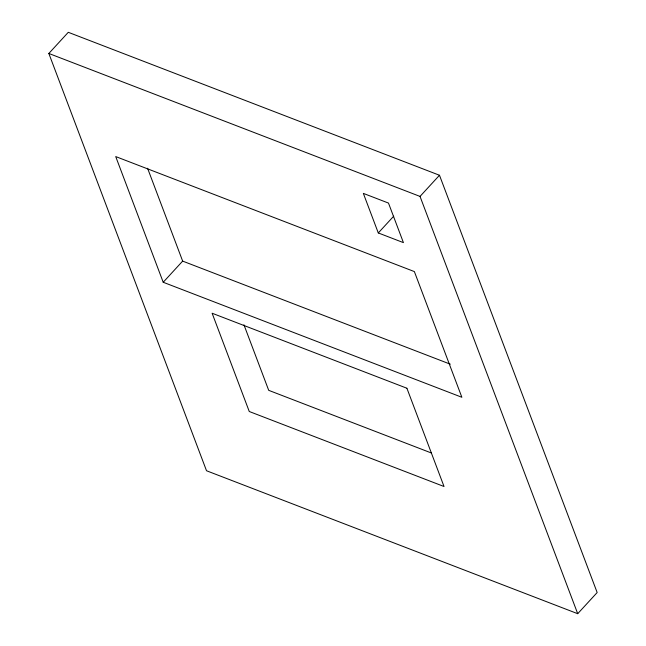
<?xml version="1.0" encoding="UTF-8"?>
<svg xmlns="http://www.w3.org/2000/svg" width="646" height="646" viewBox="0 0 646 646"><rect width="100%" height="100%" fill="white"/><g stroke="black" fill="none" stroke-linecap="round" stroke-linejoin="round"><path stroke-width="0.97" d="M48.838 53.465L68.29 32.3L439.482 175.252L597.162 592.535L577.71 613.7L206.518 470.748L48.838 53.465L420.029 196.416L577.71 613.7M163.212 282.262L115.715 156.574L414.369 271.586L461.866 397.282L163.212 282.262L182.656 261.105L147.571 168.243M378.29 232.948L363.343 193.388L388.48 203.07L403.427 242.63L378.29 232.948L393.713 216.168M420.029 196.416L439.482 175.252M182.656 261.105L450.319 364.183M431.488 453.032L268.704 390.337L243.954 324.825M406.899 388.238L212.122 313.229L249.259 411.502L444.036 486.511L406.899 388.238"/></g></svg>
